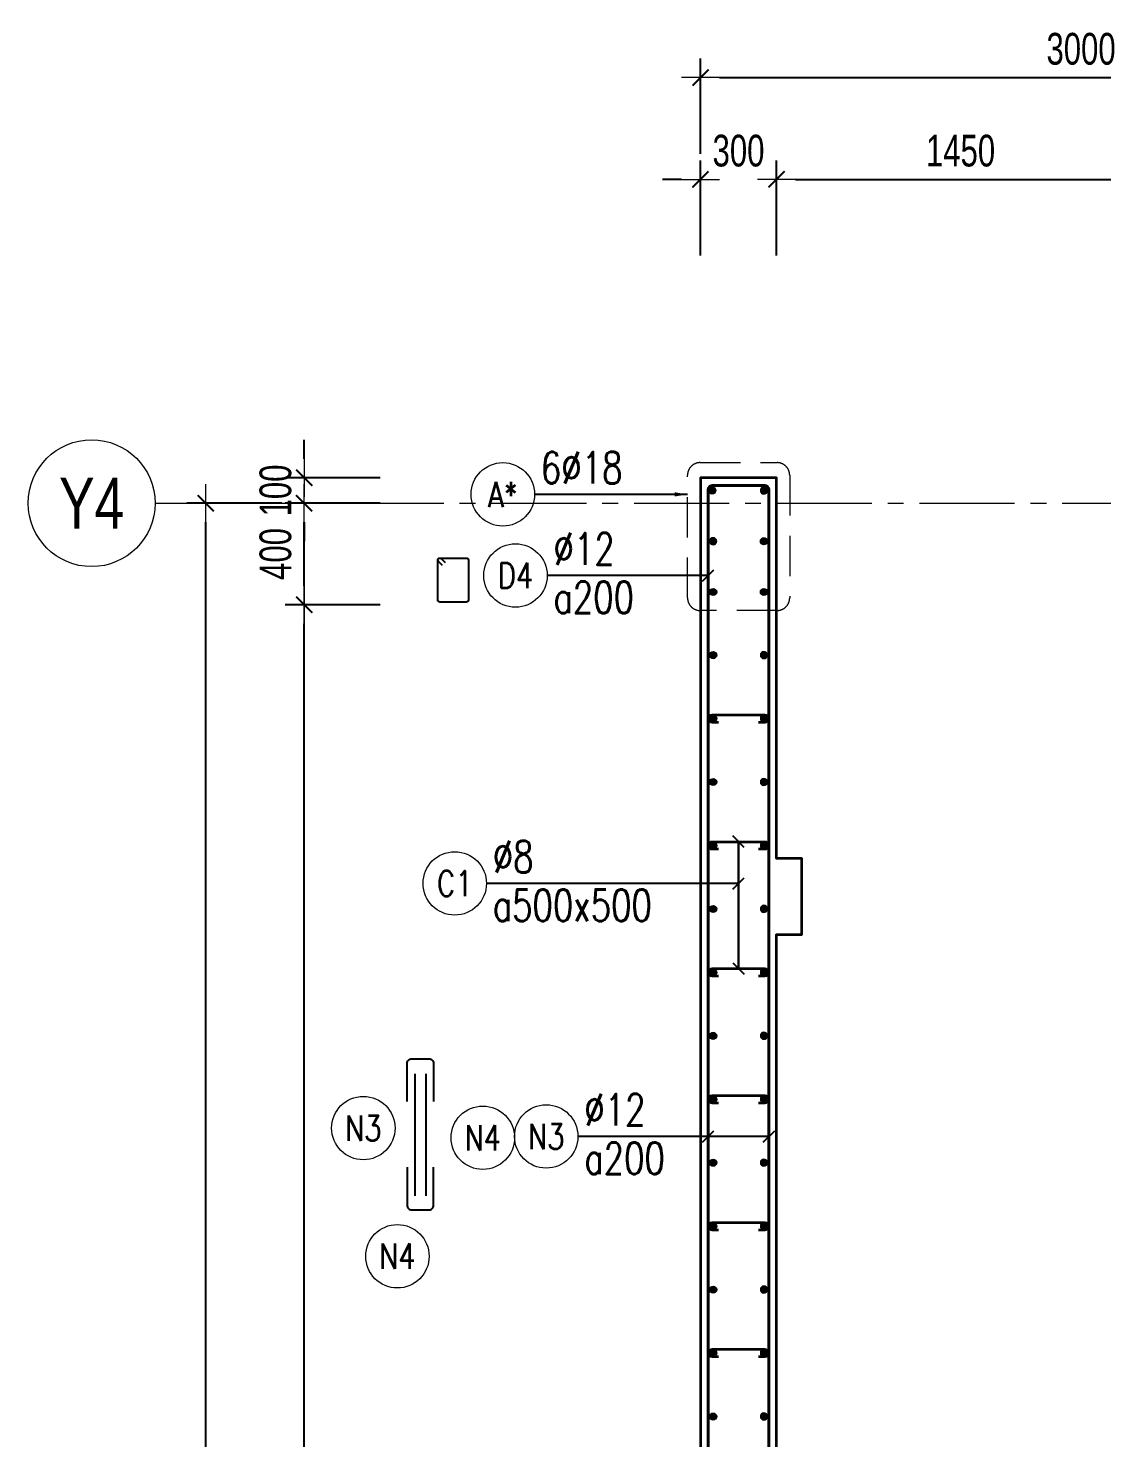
# Model space of a CAD drawing. Header units: millimetres. Extents: x 944027 to 981803, y -83026 to 82675.
# Drawn here: x 944222 to 948453, y 28017 to 33571 of the extents above; entities that cross this region are included whole.
import ezdxf
from ezdxf.enums import TextEntityAlignment as Align

# ---------------------------------------------------------------- set-up
doc = ezdxf.new("R2010")
doc.units = ezdxf.units.MM
doc.header["$MEASUREMENT"] = 0
for name, pattern in [('HIDDEN', [9.525, 6.35, -3.175]), ('HIDDEN2', [4.7625, 3.175, -1.5875]), ('HT_Dim Grid$0$CENTER2', [1.125, 0.75, -0.125, 0.125, -0.125]), ('HT_Grid$0$CENTER2', [1.125, 0.75, -0.125, 0.125, -0.125])]:
    doc.linetypes.add(name, pattern=pattern)
doc.layers.get('0').update_dxf_attribs({"lineweight": 20})
doc.layers.get('Defpoints').update_dxf_attribs({"color": 151, "lineweight": 9})
doc.layers.add('Hidden', color=9, linetype='HIDDEN')
doc.layers.add('Ligature', color=1, linetype='Continuous')
for name, color, linetype, lineweight in [('HT_Dim Grid$0$NDC_S_AXIS', 5, 'HT_Dim Grid$0$CENTER2', 13), ('HT_Dim Grid$0$NDC_S_SYMBOL', 1, 'Continuous', 15), ('HT_Dim Grid$0$NDC_S_TEXT SYMBOL', 7, 'Continuous', 20), ('HT_Grid$0$NDC_S_AXIS', 5, 'HT_Grid$0$CENTER2', 13), ('KC-LEADER', 153, 'Continuous', 18), ('KC-THEP', 6, 'Continuous', 40), ('NDC_S_DIM', 1, 'Continuous', 15), ('NDC_S_HIDDEN', 8, 'HIDDEN2', 13), ('NDC_S_LEADER', 1, 'Continuous', 15), ('NDC_S_REBAR', 4, 'Continuous', 35), ('NDC_S_STIRRUP', 4, 'Continuous', 40), ('NDC_S_VN TEXT', 7, 'Continuous', 20), ('NDC_S_WALL', 6, 'Continuous', 35)]:
    doc.layers.add(name, color=color, linetype=linetype, lineweight=lineweight)
doc.styles.add('HT_Dim Grid$0$NDC_ANNO', font='', dxfattribs={"width": 0.8})
doc.styles.add('NDC_ARIAL', font='arial.ttf', dxfattribs={"width": 0.85})
doc.styles.add('NDC_DIM', font='', dxfattribs={"width": 0.75})
doc.styles.add('NDC_EN TXT', font='romans.shx', dxfattribs={"width": 0.8})
doc.styles.get('HT_Dim Grid$0$NDC_ANNO').set_extended_font_data('Dotum')
doc.styles.get('NDC_DIM').set_extended_font_data('Dotum')
doc.dimstyles.new('NDC_1-50', dxfattribs={"dimscale": 50, "dimtxt": 2.5, "dimasz": 1, "dimexe": 1.5, "dimexo": 0, "dimgap": 0.8, "dimtad": 1, "dimdec": 0, "dimdsep": 46, "dimtxsty": 'NDC_ARIAL', "dimblk": 'DIMMARK', "dimcen": 49999.938995, "dimdle": 1.5, "dimclrd": 1, "dimclre": 1, "dimclrt": 3, "dimadec": 0, "dimazin": 0, "dimtfac": 1, "dimtdec": 0, "dimtix": 1, "dimtmove": 2, "dimatfit": 3, "dimfxl": 1, "dimarcsym": 0})
doc.dimstyles.new('NDC_dim_30', dxfattribs={"dimscale": 30, "dimtxt": 2.5, "dimasz": 1.5, "dimexe": 1.5, "dimexo": 2.5, "dimgap": 1, "dimtad": 1, "dimdec": 0, "dimzin": 0, "dimdsep": 46, "dimtxsty": 'NDC_DIM', "dimblk": 'DIMMARK', "dimcen": 0.09, "dimdle": 1.2, "dimclrd": 1, "dimclre": 1, "dimclrt": 3, "dimadec": 0, "dimazin": 0, "dimtfac": 1, "dimtdec": 0, "dimtix": 1, "dimtofl": 0, "dimtmove": 0, "dimatfit": 3, "dimfxl": 6, "dimfxlon": 1, "dimtolj": 1, "dimtzin": 0, "dimarcsym": 0})
doc.dimstyles.new('NDC_dim_50', dxfattribs={"dimscale": 50, "dimtxt": 2.5, "dimasz": 1.5, "dimexe": 1.5, "dimexo": 2.5, "dimgap": 1, "dimtad": 1, "dimdec": 0, "dimzin": 0, "dimdsep": 46, "dimtxsty": 'NDC_DIM', "dimblk": 'DIMMARK', "dimcen": 0.09, "dimdle": 1.2, "dimclrd": 1, "dimclre": 1, "dimclrt": 3, "dimadec": 0, "dimazin": 0, "dimtfac": 1, "dimtdec": 0, "dimtix": 1, "dimtofl": 0, "dimtmove": 0, "dimatfit": 3, "dimfxl": 6, "dimfxlon": 1, "dimtolj": 1, "dimtzin": 0, "dimarcsym": 0})

# ---------------------------------------------------------------- blocks, each defined once
blk = doc.blocks.new('THEP')
at = {"layer": 'KC-LEADER', "color": 6}
blk.add_circle((0, 0), 14, dxfattribs=at)
at = {"layer": 'KC-THEP'}
for p, q in [((-14, 0), (14, 0)), ((9.9, 9.9), (-9.9, -9.9)), ((-9.9, 9.9), (9.9, -9.9)), ((0, 14), (0, -14))]:
    blk.add_line(p, q, dxfattribs=at)
blk = doc.blocks.new('A$C7BC65A55')
at = {"layer": 'Ligature'}
for p, q in [((-15.2, 372, 0), (-15.2, 38.5, 0)), ((15.2, 372, 0), (15.2, 38.5, 0))]:
    blk.add_line(p, q, dxfattribs=at)
for points in [[(-36.2, 296.5), (-36.2, 400.9, -0.414214), (-24, 413.1), (24, 413.1, -0.414214), (36.2, 400.9), (36.2, 296.5)], [(-36.2, 116.5), (-36.2, 12.2, 0.414214), (-24, 0), (24, 0, 0.414214), (36.2, 12.2), (36.2, 116.5)]]:
    blk.add_lwpolyline(points, format="xyb", dxfattribs=at)
blk = doc.blocks.new('DIMMARK')
at = {"layer": 'NDC_S_DIM', "color": 1}
blk.add_line((-1.5, 0), (1, 0), dxfattribs=at)
at = {"layer": 'NDC_S_DIM', "color": 2, "const_width": 0.1}
blk.add_lwpolyline([(-0.424, -0.424), (0.424, 0.424)], dxfattribs=at)
blk = doc.blocks.new('*U11')
blk.add_circle((-2.5, 0), 2.5)
at = {"layer": 'NDC_S_VN TEXT', "color": 3, "style": 'NDC_EN TXT', "width": 0.75}
for tag, p in [('DK1', (0.5, 0.85)), ('KC1', (0.5, -2.97))]:
    blk.add_attdef(tag, p, '', height=2.5, dxfattribs=at)
at = {"layer": 'NDC_S_VN TEXT', "color": 7, "style": 'NDC_EN TXT', "width": 0.8}
blk.add_attdef('SH2', text='', height=2, dxfattribs=at).set_placement((-2.5, 0), align=Align.MIDDLE)
blk = doc.blocks.new('*U12')
blk.add_circle((-2.5, 0), 2.5)
at = {"layer": 'NDC_S_VN TEXT', "color": 3, "style": 'NDC_EN TXT', "width": 0.75}
for tag, p in [('DK1', (0.5, 0.85)), ('KC1', (0.5, -2.97))]:
    blk.add_attdef(tag, p, '', height=2.5, dxfattribs=at)
at = {"layer": 'NDC_S_VN TEXT', "color": 7, "style": 'NDC_EN TXT', "width": 0.8}
blk.add_attdef('SH2', text='', height=2, dxfattribs=at).set_placement((-2.5, 0), align=Align.MIDDLE)
blk = doc.blocks.new('*U13')
blk.add_circle((-2.5, 0), 2.5)
at = {"layer": 'NDC_S_VN TEXT', "color": 3, "style": 'NDC_EN TXT', "width": 0.75}
blk.add_attdef('DK1', (0.5, 0.85), '', height=2.5, dxfattribs=at)
at = {"layer": 'NDC_S_VN TEXT', "color": 7, "style": 'NDC_EN TXT', "width": 0.8}
blk.add_attdef('SH2', text='', height=2, dxfattribs=at).set_placement((-2.5, 0), align=Align.MIDDLE)
blk = doc.blocks.new('*D262')
at = {"layer": 'Defpoints', "color": 0, "ltscale": 200, "transparency": 16777216}
for p in [(947171.5, 32975.1), (946871.5, 31799.3), (947171.5, 31299.3)]:
    blk.add_point(p, dxfattribs=at)
at = {"layer": 'NDC_S_DIM', "color": 1, "lineweight": -2, "ltscale": 200, "transparency": 16777216}
for p, q in [((946871.5, 32675.1), (946871.5, 33050.1)), ((947171.5, 32675.1), (947171.5, 33050.1)), ((946796.5, 32975.1), (946721.5, 32975.1)), ((947246.5, 32975.1), (947321.5, 32975.1))]:
    blk.add_line(p, q, dxfattribs=at)
at = {"layer": 'NDC_S_DIM', "color": 1, "lineweight": -2, "ltscale": 200, "transparency": 16777216, "xscale": 75, "yscale": 75, "zscale": 75}
blk.add_blockref('DIMMARK', (946871.5, 32975.1), dxfattribs=at)
at = {"layer": 'NDC_S_DIM', "color": 1, "lineweight": -2, "ltscale": 200, "transparency": 16777216, "xscale": 75, "yscale": 75, "zscale": 75, "rotation": 180}
blk.add_blockref('DIMMARK', (947171.5, 32975.1), dxfattribs=at)
at = {"layer": 'NDC_S_DIM', "color": 3, "ltscale": 200, "transparency": 16777216, "insert": (947021.5, 33087.6), "char_height": 125, "attachment_point": 5, "style": 'NDC_DIM'}
blk.add_mtext('\\A1;300', dxfattribs=at)
blk = doc.blocks.new('*D224')
at = {"layer": 'Defpoints', "color": 0, "ltscale": 200, "transparency": 16777216}
for p in [(948621.5, 32975.1), (947171.5, 31799.3), (948621.5, 31799.3)]:
    blk.add_point(p, dxfattribs=at)
at = {"layer": 'NDC_S_DIM', "color": 1, "lineweight": -2, "ltscale": 200, "transparency": 16777216}
for p, q in [((947171.5, 32675.1), (947171.5, 33050.1)), ((948621.5, 32675.1), (948621.5, 33050.1)), ((947246.5, 32975.1), (948546.5, 32975.1))]:
    blk.add_line(p, q, dxfattribs=at)
at = {"layer": 'NDC_S_DIM', "color": 1, "lineweight": -2, "ltscale": 200, "transparency": 16777216, "xscale": 75, "yscale": 75, "zscale": 75, "rotation": 180}
blk.add_blockref('DIMMARK', (947171.5, 32975.1), dxfattribs=at)
at = {"layer": 'NDC_S_DIM', "color": 1, "lineweight": -2, "ltscale": 200, "transparency": 16777216, "xscale": 75, "yscale": 75, "zscale": 75}
blk.add_blockref('DIMMARK', (948621.5, 32975.1), dxfattribs=at)
at = {"layer": 'NDC_S_DIM', "color": 3, "ltscale": 200, "transparency": 16777216, "insert": (947896.5, 33087.6), "char_height": 125, "attachment_point": 5, "style": 'NDC_DIM'}
blk.add_mtext('\\A1;1450', dxfattribs=at)
blk = doc.blocks.new('*D247')
at = {"layer": 'Defpoints', "color": 0, "ltscale": 200, "transparency": 16777216}
for p in [(949871.5, 33376.2), (946871.5, 32675.1), (949871.5, 32675.1)]:
    blk.add_point(p, dxfattribs=at)
at = {"layer": 'NDC_S_DIM', "color": 1, "lineweight": -2, "ltscale": 200, "transparency": 16777216}
for p, q in [((946871.5, 33076.2), (946871.5, 33451.2)), ((949871.5, 33076.2), (949871.5, 33451.2)), ((946946.5, 33376.2), (949796.5, 33376.2))]:
    blk.add_line(p, q, dxfattribs=at)
at = {"layer": 'NDC_S_DIM', "color": 1, "lineweight": -2, "ltscale": 200, "transparency": 16777216, "xscale": 75, "yscale": 75, "zscale": 75, "rotation": 180}
blk.add_blockref('DIMMARK', (946871.5, 33376.2), dxfattribs=at)
at = {"layer": 'NDC_S_DIM', "color": 1, "lineweight": -2, "ltscale": 200, "transparency": 16777216, "xscale": 75, "yscale": 75, "zscale": 75}
blk.add_blockref('DIMMARK', (949871.5, 33376.2), dxfattribs=at)
at = {"layer": 'NDC_S_DIM', "color": 3, "ltscale": 200, "transparency": 16777216, "insert": (948371.5, 33488.8), "char_height": 125, "attachment_point": 5, "style": 'NDC_DIM'}
blk.add_mtext('\\A1;3000', dxfattribs=at)
blk = doc.blocks.new('*D249')
at = {"layer": 'Defpoints', "color": 0, "ltscale": 200, "transparency": 16777216}
for p in [(945309.7, 31299.3), (946871.5, 31299.3), (946871.5, 23099.3)]:
    blk.add_point(p, dxfattribs=at)
at = {"layer": 'NDC_S_DIM', "color": 1, "lineweight": -2, "ltscale": 200, "transparency": 16777216}
for p, q in [((945609.7, 31299.3), (945234.7, 31299.3)), ((945309.7, 23174.3), (945309.7, 31224.3)), ((945609.7, 23099.3), (945234.7, 23099.3))]:
    blk.add_line(p, q, dxfattribs=at)
at = {"layer": 'NDC_S_DIM', "color": 1, "lineweight": -2, "ltscale": 200, "transparency": 16777216, "xscale": 75, "yscale": 75, "zscale": 75}
for p, rotation in [((945309.7, 31299.3), 90), ((945309.7, 23099.3), 270)]:
    blk.add_blockref('DIMMARK', p, dxfattribs=dict(at, rotation=rotation))
at = {"layer": 'NDC_S_DIM', "color": 3, "ltscale": 200, "transparency": 16777216, "insert": (945197.1, 27199.3), "char_height": 125, "attachment_point": 5, "rotation": 90, "style": 'NDC_DIM'}
blk.add_mtext('\\A1;8200', dxfattribs=at)
blk = doc.blocks.new('*D250')
at = {"layer": 'Defpoints', "color": 0, "ltscale": 200, "transparency": 16777216}
for p in [(945309.7, 31699.3), (946871.5, 31699.3), (946871.5, 31299.3)]:
    blk.add_point(p, dxfattribs=at)
at = {"layer": 'NDC_S_DIM', "color": 1, "lineweight": -2, "ltscale": 200, "transparency": 16777216}
for p, q in [((945609.7, 31699.3), (945234.7, 31699.3)), ((945309.7, 31374.3), (945309.7, 31624.3)), ((945609.7, 31299.3), (945234.7, 31299.3))]:
    blk.add_line(p, q, dxfattribs=at)
at = {"layer": 'NDC_S_DIM', "color": 1, "lineweight": -2, "ltscale": 200, "transparency": 16777216, "xscale": 75, "yscale": 75, "zscale": 75}
for p, rotation in [((945309.7, 31699.3), 90), ((945309.7, 31299.3), 270)]:
    blk.add_blockref('DIMMARK', p, dxfattribs=dict(at, rotation=rotation))
at = {"layer": 'NDC_S_DIM', "color": 3, "ltscale": 200, "transparency": 16777216, "insert": (945197.1, 31499.3), "char_height": 125, "attachment_point": 5, "rotation": 90, "style": 'NDC_DIM'}
blk.add_mtext('\\A1;400', dxfattribs=at)
blk = doc.blocks.new('*D251')
at = {"layer": 'Defpoints', "color": 0, "ltscale": 200, "transparency": 16777216}
for p in [(944922.1, 31699.3), (946871.5, 31699.3), (946871.5, 22699.3)]:
    blk.add_point(p, dxfattribs=at)
at = {"layer": 'NDC_S_DIM', "color": 1, "lineweight": -2, "ltscale": 200, "transparency": 16777216}
for p, q in [((945222.1, 31699.3), (944847.1, 31699.3)), ((944922.1, 22774.3), (944922.1, 31624.3)), ((945222.1, 22699.3), (944847.1, 22699.3))]:
    blk.add_line(p, q, dxfattribs=at)
at = {"layer": 'NDC_S_DIM', "color": 1, "lineweight": -2, "ltscale": 200, "transparency": 16777216, "xscale": 75, "yscale": 75, "zscale": 75}
for p, rotation in [((944922.1, 31699.3), 90), ((944922.1, 22699.3), 270)]:
    blk.add_blockref('DIMMARK', p, dxfattribs=dict(at, rotation=rotation))
at = {"layer": 'NDC_S_DIM', "color": 3, "ltscale": 200, "transparency": 16777216, "insert": (944809.5, 27199.3), "char_height": 125, "attachment_point": 5, "rotation": 90, "style": 'NDC_DIM'}
blk.add_mtext('\\A1;9000', dxfattribs=at)
blk = doc.blocks.new('*U22')
at = {"layer": 'HT_Dim Grid$0$NDC_S_SYMBOL'}
blk.add_line((5, 0), (9, 0), dxfattribs=at)
blk.add_circle((0, 0), 5, dxfattribs=at)
at = {"layer": 'HT_Dim Grid$0$NDC_S_TEXT SYMBOL', "color": 7, "style": 'HT_Dim Grid$0$NDC_ANNO', "width": 0.8}
blk.add_attdef('GRID', text='', height=4, rotation=270, dxfattribs=at).set_placement((0, 0), align=Align.MIDDLE)
blk = doc.blocks.new('*D235')
at = {"layer": 'Defpoints', "color": 0, "ltscale": 200, "transparency": 16777216}
for p in [(945309.7, 31799.3), (946871.5, 31799.3), (946871.5, 31699.3)]:
    blk.add_point(p, dxfattribs=at)
at = {"layer": 'NDC_S_DIM', "color": 1, "lineweight": -2, "ltscale": 200, "transparency": 16777216}
for p, q in [((945309.7, 31874.3), (945309.7, 31949.3)), ((945609.7, 31799.3), (945234.7, 31799.3)), ((945609.7, 31699.3), (945234.7, 31699.3)), ((945309.7, 31624.3), (945309.7, 31549.3))]:
    blk.add_line(p, q, dxfattribs=at)
at = {"layer": 'NDC_S_DIM', "color": 1, "lineweight": -2, "ltscale": 200, "transparency": 16777216, "xscale": 75, "yscale": 75, "zscale": 75}
for p, rotation in [((945309.7, 31799.3), 270), ((945309.7, 31699.3), 90)]:
    blk.add_blockref('DIMMARK', p, dxfattribs=dict(at, rotation=rotation))
at = {"layer": 'NDC_S_DIM', "color": 3, "ltscale": 200, "transparency": 16777216, "insert": (945197.1, 31749.3), "char_height": 125, "attachment_point": 5, "rotation": 90, "style": 'NDC_DIM'}
blk.add_mtext('\\A1;100', dxfattribs=at)

msp = doc.modelspace()

# ---------------------------------------------------------------- linework, layer by layer
for centre in [(945542.8, 29237.2), (946013.7, 29199.1), (945677.2, 28732.2)]:
    msp.add_circle(centre, 125)
at = {"layer": 'HT_Grid$0$NDC_S_AXIS', "ltscale": 500}
msp.add_line((944922.1, 31699.3), (960215.5, 31699.3), dxfattribs=at)
at = {"layer": 'Ligature'}
msp.add_lwpolyline([(945854.5, 31453.4), (945838.5, 31469.4, -0.668179), (945844.3, 31483.3), (945948.9, 31483.3, -0.414214), (945957.1, 31475.2), (945957.1, 31318, -0.414214), (945948.9, 31309.9), (945844.3, 31309.9, -0.414214), (945836.1, 31318), (945836.1, 31475.2, -0.668179), (945850.1, 31480.9), (945866, 31465)], format="xyb", dxfattribs=at)
at = {"layer": 'NDC_S_HIDDEN', "ltscale": 50}
msp.add_lwpolyline([(946870.5, 31859.2), (947173.2, 31859.2, -0.414214), (947223.2, 31809.2), (947223.2, 31326.5, -0.414214), (947173.2, 31276.5), (946870.5, 31276.5, -0.414214), (946820.5, 31326.5), (946820.5, 31809.2, -0.414214)], format="xyb", close=True, dxfattribs=at)
at = {"layer": 'NDC_S_REBAR'}
for points in [[(946943, 30835.6), (946918, 30835.6, -1), (946918, 30865.6), (947125.1, 30865.6, -1), (947125.1, 30835.6), (947100.1, 30835.6)], [(946943, 30335.6), (946918, 30335.6, -1), (946918, 30365.6), (947125, 30365.6, -1), (947125, 30335.6), (947100, 30335.6)], [(946943, 29835.6), (946918, 29835.6, -1), (946918, 29865.6), (947125, 29865.6, -1), (947125, 29835.6), (947100, 29835.6)], [(946943, 29335.6), (946918, 29335.6, -1), (946918, 29365.6), (947125.1, 29365.6, -1), (947125.1, 29335.6), (947100.1, 29335.6)], [(946943, 28835.6), (946918, 28835.6, -1), (946918, 28865.6), (947125.1, 28865.6, -1), (947125.1, 28835.6), (947100.1, 28835.6)], [(946943, 28335.6), (946918, 28335.6, -1), (946918, 28365.6), (947125.1, 28365.6, -1), (947125.1, 28335.6), (947100.1, 28335.6)]]:
    msp.add_lwpolyline(points, format="xyb", dxfattribs=at)
at = {"layer": 'NDC_S_STIRRUP'}
msp.add_lwpolyline([(947101.5, 22689.3), (947141.5, 22649.3, -0.414214), (947121.5, 22629.3), (946921.5, 22629.3, -0.414214), (946901.5, 22649.3), (946901.5, 31749.3, -0.414214), (946921.5, 31769.3), (947121.5, 31769.3, -0.414214), (947141.5, 31749.3), (947141.5, 22649.3, -0.414214), (947121.5, 22629.3), (947081.5, 22669.3)], format="xyb", dxfattribs=at)
at = {"layer": 'NDC_S_WALL', "ltscale": 10}
msp.add_lwpolyline([(947171.5, 23099.3), (947171.5, 29999.3), (947271.5, 29999.3), (947271.5, 30299.3), (947171.5, 30299.3), (947171.5, 31799.3), (946871.5, 31799.3), (946871.5, 22599.3)], dxfattribs=at)

# ---------------------------------------------------------------- block references
at = {"layer": 'Hidden', "xscale": 1.44, "yscale": 1.44, "zscale": 1.44}
msp.add_blockref('A$C7BC65A55', (945767.8, 28915, 0), dxfattribs=at)
at = {"layer": 'HT_Dim Grid$0$NDC_S_AXIS'}
ref = msp.add_blockref('*U22', (944472.1, 31699.3), dxfattribs=dict(at, xscale=50, yscale=50, zscale=150))
ref.add_attrib('GRID', 'Y4', dxfattribs={"layer": 'HT_Dim Grid$0$NDC_S_TEXT SYMBOL', "color": 7, "height": 200, "style": 'HT_Dim Grid$0$NDC_ANNO', "width": 0.8}).set_placement((944472.1, 31699.3), align=Align.MIDDLE)
at = {"layer": 'KC-THEP', "rotation": 189.6685644363809}
for p in [(946918, 31749.3), (947121.5, 31549.3), (946921.5, 31349.3), (947121.5, 31349.3), (946921.5, 31100.6), (946921.5, 30850.6), (946921.5, 30600.6), (946921.5, 30350.6), (946921.5, 30100.6), (946921.5, 29850.6), (946921.5, 29600.6), (946921.5, 29350.6), (946921.5, 29100.6), (946921.5, 28850.6), (946921.5, 28600.6), (946921.5, 28350.6), (946921.5, 28100.6)]:
    msp.add_blockref('THEP', p, dxfattribs=at)
at = {"layer": 'KC-THEP', "xscale": -1}
for p, rotation in [((947121.5, 31749.3), 350.3314355636191), ((946921.5, 31549.3), 170.331435563619), ((947121.5, 31100.9), 350.3314355636191), ((947121.5, 30850.9), 350.3314355636191), ((947121.5, 30600.9), 350.3314355636191), ((947121.5, 30350.9), 350.3314355636191), ((947121.5, 30100.9), 350.3314355636191), ((947121.5, 29850.9), 350.3314355636191), ((947121.5, 29600.9), 350.3314355636191), ((947121.5, 29350.9), 350.3314355636191), ((947121.5, 29100.9), 350.3314355636191), ((947121.5, 28850.9), 350.3314355636191), ((947121.5, 28600.9), 350.3314355636191), ((947121.5, 28350.9), 350.3314355636191), ((947121.5, 28100.9), 350.3314355636191)]:
    msp.add_blockref('THEP', p, dxfattribs=dict(at, rotation=rotation))
at = {"layer": 'NDC_S_VN TEXT', "xscale": 50, "yscale": 50, "zscale": 50}
for name, p, values in [('*U13', (946217.7, 31734), {'SH2': 'A*', 'DK1': '6%%C18'}), ('*U11', (946267.4, 31414.4), {'SH2': 'D4', 'DK1': '%%C12', 'KC1': 'a200'}), ('*U12', (946028.2, 30201.2), {'SH2': 'C1', 'DK1': '%%c8', 'KC1': 'a500x500'}), ('*U11', (946388.7, 29204.3), {'SH2': 'N3', 'DK1': '%%C12', 'KC1': 'a200'})]:
    msp.add_blockref(name, p, dxfattribs=at).add_auto_attribs(values)

# ---------------------------------------------------------------- texts
at = {"layer": 'NDC_S_VN TEXT', "color": 7, "style": 'NDC_EN TXT', "width": 0.8}
for tag, p in [('N3', (945542.8, 29237.2)), ('N4', (946013.7, 29199.1)), ('N4', (945677.2, 28732.2))]:
    msp.add_attdef(tag, text='3', height=100, dxfattribs=at).set_placement(p, align=Align.MIDDLE)

# ---------------------------------------------------------------- dimensions: what is measured, and where the dimension line sits
at = {"layer": 'NDC_S_DIM', "ltscale": 200}
for base, p1, p2, picture, middle in [((949871.5, 33376.2), (946871.5, 32675.1), (949871.5, 32675.1), '*D247', (948371.5, 33488.8)), ((947171.5, 32975.1), (946871.5, 31799.3), (947171.5, 31299.3), '*D262', (947021.5, 33087.6))]:
    dim = msp.add_linear_dim(base=base, p1=p1, p2=p2, dimstyle='NDC_dim_50', dxfattribs=at)
    dim.commit()
    dim.dimension.update_dxf_attribs({"geometry": picture, "text_midpoint": middle})
dim = msp.add_linear_dim(base=(948621.5, 32975.1), p1=(947171.5, 31799.3), p2=(948621.5, 31799.3), dimstyle='NDC_dim_50', override={"dimtmove": 1}, dxfattribs=at)
dim.commit()
dim.dimension.update_dxf_attribs({"geometry": '*D224', "text_midpoint": (947896.5, 33087.6)})
for base, p1, p2, picture, middle in [((945309.7, 31799.3), (946871.5, 31699.3), (946871.5, 31799.3), '*D235', (945197.1, 31749.3)), ((945309.7, 31699.3), (946871.5, 31299.3), (946871.5, 31699.3), '*D250', (945197.1, 31499.3)), ((945309.7, 31299.3), (946871.5, 23099.3), (946871.5, 31299.3), '*D249', (945197.1, 27199.3))]:
    dim = msp.add_linear_dim(base=base, p1=p1, p2=p2, angle=90, dimstyle='NDC_dim_50', override={"dimtmove": 1}, dxfattribs=at)
    dim.commit()
    dim.dimension.update_dxf_attribs({"geometry": picture, "text_midpoint": middle})
dim = msp.add_linear_dim(base=(944922.1, 31699.3), p1=(946871.5, 22699.3), p2=(946871.5, 31699.3), angle=90, dimstyle='NDC_dim_50', dxfattribs=at)
dim.commit()
dim.dimension.update_dxf_attribs({"geometry": '*D251', "text_midpoint": (944809.5, 27199.3)})

# ---------------------------------------------------------------- leaders
at = {"layer": 'NDC_S_LEADER'}
for points, dimstyle, override in [([(946820.5, 31734), (946217.7, 31734)], 'NDC_1-50', {"dimgap": 0.8, "dimtad": 0}), ([(946901.5, 31414.4), (946267.4, 31414.4)], 'NDC_dim_30', {"dimtad": 0, "dimldrblk": 'Oblique'}), ([(947021.5, 30365.6), (947021.5, 29865.6)], 'NDC_dim_30', {"dimtad": 0, "dimldrblk": 'Oblique'}), ([(947021.5, 29865.6), (947021.5, 30365.6)], 'NDC_dim_30', {"dimtad": 0, "dimldrblk": 'Oblique'}), ([(947021.5, 30201.2), (946028.2, 30201.2)], 'NDC_dim_30', {"dimtad": 0, "dimldrblk": 'Oblique'}), ([(947141.5, 29204.1), (946388.7, 29204.1)], 'NDC_dim_30', {"dimtad": 0, "dimldrblk": 'Oblique'}), ([(946901.5, 29204.1), (946388.7, 29204.1)], 'NDC_dim_30', {"dimtad": 0, "dimldrblk": 'Oblique'})]:
    msp.add_leader(points, dimstyle=dimstyle, override=override, dxfattribs=at)

doc.saveas('drawing.dxf')
